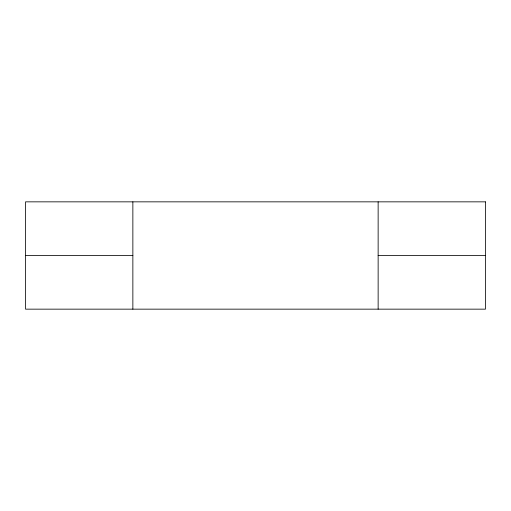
<?xml version="1.0" encoding="UTF-8"?>
<svg xmlns="http://www.w3.org/2000/svg" width="511" height="511" viewBox="0 0 511 511"><rect width="100%" height="100%" fill="white"/><g stroke="black" fill="none" stroke-linecap="round" stroke-linejoin="round"><path stroke-width="0.77" d="M25.55 255.5L132.86 255.5M378.14 255.5L485.45 255.5M378.14 201.845L378.14 309.155M132.86 201.845L132.86 309.155M485.45 201.845L25.55 201.845L25.55 309.155L485.45 309.155L485.45 201.845"/></g></svg>
